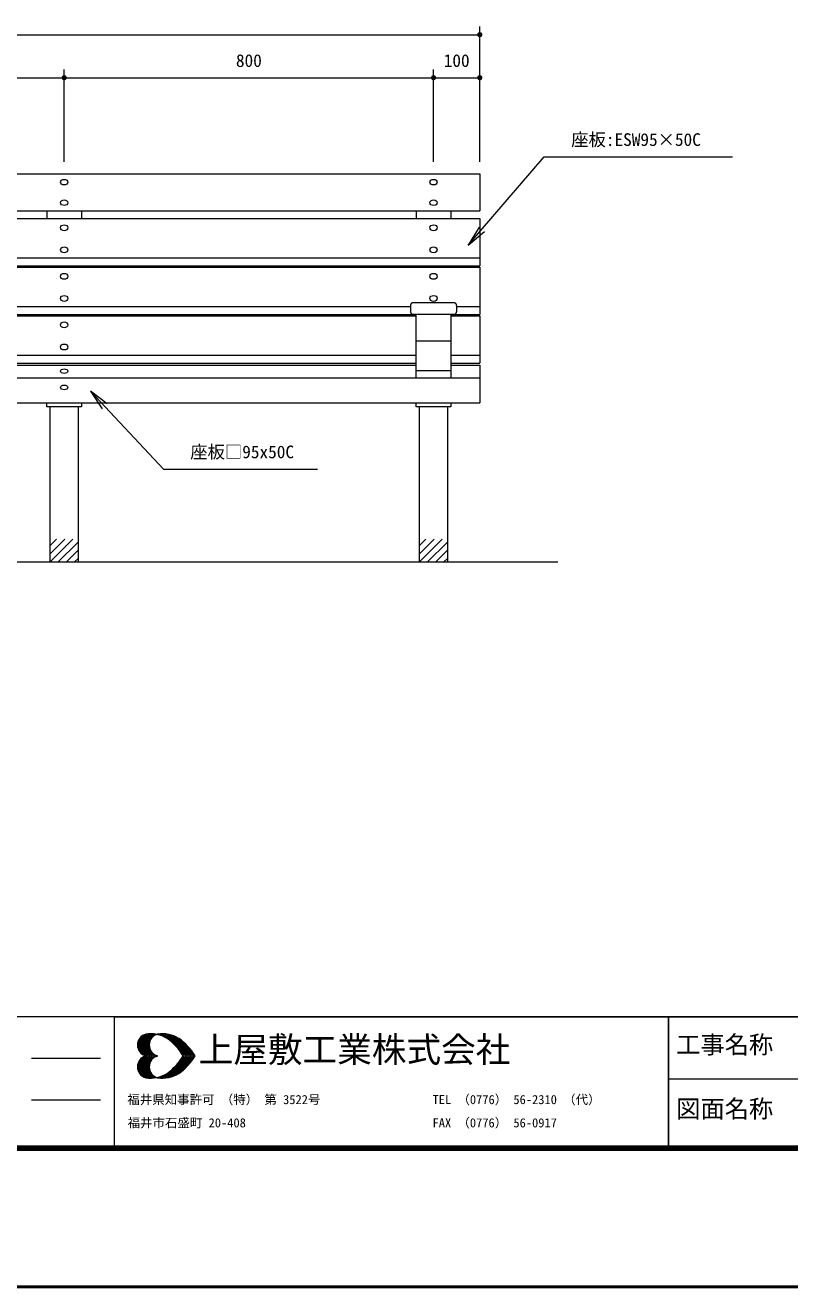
# Model space of a CAD drawing. Units: millimetres at full size, sheet at 1:15. Extents: x 0 to 6300, y 0 to 4455.
# Drawn here: x 2041 to 3697, y 0 to 2732 of the extents above; entities that cross this region are included whole.
import ezdxf
from ezdxf.enums import TextEntityAlignment as Align

# ---------------------------------------------------------------- set-up
doc = ezdxf.new("R2010")
doc.units = ezdxf.units.MM
doc.header["$LTSCALE"] = 15
for name, color, linetype, lineweight in [('D-STR', 1, 'Continuous', 13), ('D-STR-DIM', 7, 'Continuous', 13), ('D-STR-HTXT', 7, 'Continuous', 13), ('D-TTL', 7, 'Continuous', 13)]:
    doc.layers.add(name, color=color, linetype=linetype, lineweight=lineweight)
doc.styles.add('ＭＳ ゴシック', font='')
doc.styles.get('ＭＳ ゴシック').set_extended_font_data('MS Gothic')

# ---------------------------------------------------------------- blocks, each defined once
blk = doc.blocks.new('filled_dot')
at = {"color": 0, "linetype": 'Continuous', "lineweight": -2, "const_width": 1.25}
blk.add_lwpolyline([(-0.625, 0, 1), (0.625, 0, 1)], format="xyb", close=True, dxfattribs=at)
blk = doc.blocks.new('open_arrow')
at = {"color": 0, "linetype": 'Continuous', "lineweight": -2}
blk.add_lwpolyline([(7.5, 1.25), (0, 0), (7.5, -1.25)], dxfattribs=at)

msp = doc.modelspace()

# ---------------------------------------------------------------- linework, layer by layer
at = {"layer": 'D-STR'}
for p, q in [((1225.48, 2410.2), (3025.48, 2410.2)), ((3025.48, 2410.2), (3025.48, 2330.25)), ((1225.48, 2330.25), (3025.48, 2330.25)), ((2087.98, 2330.25), (2087.98, 2313.6)), ((2162.98, 2330.25), (2162.98, 2313.6)), ((2887.98, 2330.25), (2887.98, 2313.6)), ((2962.98, 2330.25), (2962.98, 2313.6)), ((1225.48, 2313.6), (3025.48, 2313.6)), ((3025.48, 2313.6), (3025.48, 2211.11)), ((1225.48, 2228.22), (3025.48, 2228.22)), ((1225.48, 2211.11), (3025.48, 2211.11)), ((1225.48, 2208.4), (3025.48, 2208.4)), ((2087.98, 2211.11), (2087.98, 2208.4)), ((2162.98, 2211.11), (2162.98, 2208.4)), ((2887.98, 2211.11), (2887.98, 2208.4)), ((2962.98, 2211.11), (2962.98, 2208.4)), ((3025.48, 2208.4), (3025.48, 2105.92)), ((1362.98, 2105.92), (2887.98, 2105.92)), ((1375.48, 2123.03), (2875.48, 2123.03)), ((2887.98, 1968.6), (2887.98, 2106.25)), ((2962.98, 2106.25), (2962.98, 1968.6)), ((2962.98, 2105.92), (3025.48, 2105.92)), ((2975.48, 2123.03), (3025.48, 2123.03)), ((1362.98, 2103.21), (2887.98, 2103.21)), ((2962.98, 2103.21), (3025.48, 2103.21)), ((3025.48, 2103.21), (3025.48, 2000.48)), ((2887.98, 2049.12), (2962.98, 2049.12)), ((1362.98, 2017.84), (2887.98, 2017.84)), ((1362.98, 2000.48), (2887.98, 2000.48)), ((1362.98, 1995.96), (2887.98, 1995.96)), ((2962.98, 2017.84), (3025.48, 2017.84)), ((2962.98, 2000.48), (3025.48, 2000.48)), ((2962.98, 1995.96), (3025.48, 1995.96)), ((3025.48, 1995.96), (3025.48, 1914.31)), ((1225.48, 1968.6), (3025.48, 1968.6)), ((2887.98, 1984.45), (2962.98, 1984.45)), ((1225.48, 1914.31), (3025.48, 1914.31)), ((2095.23, 1569.06), (2095.23, 1905.01)), ((2155.73, 1905.01), (2155.73, 1569.06)), ((2895.23, 1569.06), (2895.23, 1905.01)), ((2955.73, 1905.01), (2955.73, 1569.06)), ((2095.23, 1605.38), (2108.91, 1619.06)), ((2095.23, 1587.7), (2126.58, 1619.06)), ((2095.23, 1570.02), (2144.26, 1619.06)), ((2111.94, 1569.06), (2155.73, 1612.85)), ((2895.23, 1605.38), (2908.91, 1619.06)), ((2895.23, 1587.7), (2926.58, 1619.06)), ((2895.23, 1570.02), (2944.26, 1619.06)), ((2911.94, 1569.06), (2955.73, 1612.85)), ((2129.62, 1569.06), (2155.73, 1595.17)), ((2929.62, 1569.06), (2955.73, 1595.17)), ((3194.41, 1569.06), (1355.73, 1569.06)), ((2147.3, 1569.06), (2155.73, 1577.49)), ((2947.3, 1569.06), (2955.73, 1577.49))]:
    msp.add_line(p, q, dxfattribs=at)
for points in [[(2881.48, 2106.25), (2969.48, 2106.25), (2969.63, 2106.25), (2969.78, 2106.25), (2969.93, 2106.26), (2970.08, 2106.28), (2970.22, 2106.29), (2970.37, 2106.31), (2970.52, 2106.34), (2970.67, 2106.37), (2970.81, 2106.4), (2970.96, 2106.43), (2971.1, 2106.47), (2971.25, 2106.51), (2971.39, 2106.56), (2971.53, 2106.61), (2971.67, 2106.66), (2971.81, 2106.72), (2971.95, 2106.78), (2972.08, 2106.84), (2972.22, 2106.91), (2972.35, 2106.98), (2972.48, 2107.05), (2972.61, 2107.13), (2972.73, 2107.21), (2972.86, 2107.29), (2972.98, 2107.38), (2973.1, 2107.46), (2973.22, 2107.56), (2973.34, 2107.65), (2973.45, 2107.75), (2973.56, 2107.85), (2973.67, 2107.95), (2973.77, 2108.06), (2973.88, 2108.17), (2973.98, 2108.28), (2974.08, 2108.39), (2974.17, 2108.51), (2974.26, 2108.62), (2974.35, 2108.74), (2974.44, 2108.87), (2974.52, 2108.99), (2974.6, 2109.12), (2974.68, 2109.25), (2974.75, 2109.38), (2974.82, 2109.51), (2974.88, 2109.64), (2974.95, 2109.78), (2975.01, 2109.92), (2975.06, 2110.06), (2975.12, 2110.2), (2975.17, 2110.34), (2975.21, 2110.48), (2975.25, 2110.62), (2975.29, 2110.77), (2975.33, 2110.91), (2975.36, 2111.06), (2975.39, 2111.21), (2975.41, 2111.35), (2975.43, 2111.5), (2975.45, 2111.65), (2975.46, 2111.8), (2975.47, 2111.95), (2975.48, 2112.1), (2975.48, 2112.25), (2975.48, 2125.25), (2975.48, 2125.4), (2975.47, 2125.55), (2975.46, 2125.7), (2975.45, 2125.84), (2975.43, 2125.99), (2975.41, 2126.14), (2975.39, 2126.29), (2975.36, 2126.44), (2975.33, 2126.58), (2975.29, 2126.73), (2975.25, 2126.87), (2975.21, 2127.02), (2975.17, 2127.16), (2975.12, 2127.3), (2975.06, 2127.44), (2975.01, 2127.58), (2974.95, 2127.72), (2974.88, 2127.85), (2974.82, 2127.98), (2974.75, 2128.12), (2974.68, 2128.25), (2974.6, 2128.38), (2974.52, 2128.5), (2974.44, 2128.63), (2974.35, 2128.75), (2974.26, 2128.87), (2974.17, 2128.99), (2974.08, 2129.1), (2973.98, 2129.22), (2973.88, 2129.33), (2973.77, 2129.44), (2973.67, 2129.54), (2973.56, 2129.65), (2973.45, 2129.75), (2973.34, 2129.84), (2973.22, 2129.94), (2973.1, 2130.03), (2972.98, 2130.12), (2972.86, 2130.2), (2972.73, 2130.29), (2972.61, 2130.37), (2972.48, 2130.44), (2972.35, 2130.52), (2972.22, 2130.59), (2972.08, 2130.65), (2971.95, 2130.72), (2971.81, 2130.78), (2971.67, 2130.83), (2971.53, 2130.89), (2971.39, 2130.94), (2971.25, 2130.98), (2971.1, 2131.02), (2970.96, 2131.06), (2970.81, 2131.1), (2970.67, 2131.13), (2970.52, 2131.16), (2970.37, 2131.18), (2970.22, 2131.2), (2970.08, 2131.22), (2969.93, 2131.23), (2969.78, 2131.24), (2969.63, 2131.25), (2969.48, 2131.25), (2881.48, 2131.25), (2881.33, 2131.25), (2881.18, 2131.24), (2881.03, 2131.23), (2880.88, 2131.22), (2880.73, 2131.2), (2880.58, 2131.18), (2880.44, 2131.16), (2880.29, 2131.13), (2880.14, 2131.1), (2880, 2131.06), (2879.85, 2131.02), (2879.71, 2130.98), (2879.57, 2130.94), (2879.43, 2130.89), (2879.29, 2130.83), (2879.15, 2130.78), (2879.01, 2130.72), (2878.88, 2130.65), (2878.74, 2130.59), (2878.61, 2130.52), (2878.48, 2130.44), (2878.35, 2130.37), (2878.22, 2130.29), (2878.1, 2130.2), (2877.98, 2130.12), (2877.86, 2130.03), (2877.74, 2129.94), (2877.62, 2129.84), (2877.51, 2129.75), (2877.4, 2129.65), (2877.29, 2129.54), (2877.18, 2129.44), (2877.08, 2129.33), (2876.98, 2129.22), (2876.88, 2129.1), (2876.79, 2128.99), (2876.7, 2128.87), (2876.61, 2128.75), (2876.52, 2128.63), (2876.44, 2128.5), (2876.36, 2128.38), (2876.28, 2128.25), (2876.21, 2128.12), (2876.14, 2127.98), (2876.07, 2127.85), (2876.01, 2127.72), (2875.95, 2127.58), (2875.89, 2127.44), (2875.84, 2127.3), (2875.79, 2127.16), (2875.75, 2127.02), (2875.7, 2126.87), (2875.66, 2126.73), (2875.63, 2126.58), (2875.6, 2126.44), (2875.57, 2126.29), (2875.55, 2126.14), (2875.53, 2125.99), (2875.51, 2125.84), (2875.5, 2125.7), (2875.49, 2125.55), (2875.48, 2125.4), (2875.48, 2125.25), (2875.48, 2112.25), (2875.48, 2112.1), (2875.49, 2111.95), (2875.5, 2111.8), (2875.51, 2111.65), (2875.53, 2111.5), (2875.55, 2111.35), (2875.57, 2111.21), (2875.6, 2111.06), (2875.63, 2110.91), (2875.66, 2110.77), (2875.7, 2110.62), (2875.75, 2110.48), (2875.79, 2110.34), (2875.84, 2110.2), (2875.89, 2110.06), (2875.95, 2109.92), (2876.01, 2109.78), (2876.07, 2109.64), (2876.14, 2109.51), (2876.21, 2109.38), (2876.28, 2109.25), (2876.36, 2109.12), (2876.44, 2108.99), (2876.52, 2108.87), (2876.61, 2108.74), (2876.7, 2108.62), (2876.79, 2108.51), (2876.88, 2108.39), (2876.98, 2108.28), (2877.08, 2108.17), (2877.18, 2108.06), (2877.29, 2107.95), (2877.4, 2107.85), (2877.51, 2107.75), (2877.62, 2107.65), (2877.74, 2107.56), (2877.86, 2107.46), (2877.98, 2107.38), (2878.1, 2107.29), (2878.22, 2107.21), (2878.35, 2107.13), (2878.48, 2107.05), (2878.61, 2106.98), (2878.74, 2106.91), (2878.88, 2106.84), (2879.01, 2106.78), (2879.15, 2106.72), (2879.29, 2106.66), (2879.43, 2106.61), (2879.57, 2106.56), (2879.71, 2106.51), (2879.85, 2106.47), (2880, 2106.43), (2880.14, 2106.4), (2880.29, 2106.37), (2880.44, 2106.34), (2880.58, 2106.31), (2880.73, 2106.29), (2880.88, 2106.28), (2881.03, 2106.26), (2881.18, 2106.25), (2881.33, 2106.25)], [(2087.98, 1914.31), (2162.98, 1914.31), (2162.98, 1905.54), (2087.98, 1905.54)], [(2887.98, 1914.31), (2962.98, 1914.31), (2962.98, 1905.54), (2887.98, 1905.54)]]:
    msp.add_lwpolyline(points, close=True, dxfattribs=at)
for centre, ratio in [((2125.48, 2392.47), 0.755154), ((2925.48, 2392.47), 0.755154), ((2125.48, 2347.92), 0.755153), ((2925.48, 2347.92), 0.755153), ((2125.48, 2293.73), 0.797093), ((2925.48, 2293.73), 0.797093), ((2125.48, 2245.92), 0.797093), ((2925.48, 2245.92), 0.797093), ((2125.48, 2188.54), 0.797084), ((2925.48, 2188.54), 0.797084), ((2125.48, 2140.72), 0.797097), ((2925.48, 2140.72), 0.797097), ((2125.48, 2083.35), 0.797084), ((2125.48, 2035.53), 0.797097), ((2125.48, 1983.02), 0.62005), ((2125.48, 1947.87), 0.620061)]:
    msp.add_ellipse(centre, major_axis=(8, 0), ratio=ratio, dxfattribs=at)
at = {"layer": 'D-STR-DIM'}
for p, q in [((1225.48, 2711.91), (3025.48, 2711.91)), ((3025.48, 2436.27), (3025.48, 2729.91)), ((2125.48, 2436.27), (2125.48, 2636.67)), ((2125.48, 2436.27), (2125.48, 2636.67)), ((2925.48, 2436.27), (2925.48, 2636.67)), ((2925.48, 2436.27), (2925.48, 2636.67)), ((3025.48, 2436.27), (3025.48, 2636.67)), ((1325.48, 2618.67), (2125.48, 2618.67)), ((2125.48, 2618.67), (2925.48, 2618.67)), ((2925.48, 2618.67), (3025.48, 2618.67))]:
    msp.add_line(p, q, dxfattribs=at)
at = {"layer": 'D-STR-HTXT'}
for points in [[(3000.71, 2256.23), (3165.25, 2447.54), (3210.25, 2447.54), (3572.49, 2447.54)], [(2182.5, 1939.81), (2340.25, 1771.12), (2385.25, 1771.12), (2674.4, 1771.12)]]:
    msp.add_lwpolyline(points, dxfattribs=at)
at = {"layer": 'D-TTL'}
for p, q in [((2284.05, 523.76), (2308.11, 547.82)), ((2284.36, 520.32), (2311.86, 547.82)), ((2284.36, 527.51), (2304.36, 547.5)), ((2284.98, 517.51), (2315.3, 547.82)), ((2285.61, 514.69), (2318.42, 547.5)), ((2286.86, 512.51), (2321.86, 547.19)), ((2300.3, 546.57), (2312.17, 534.69)), ((2303.11, 547.5), (2313.42, 536.88)), ((2306.23, 547.82), (2314.98, 538.75)), ((2309.67, 547.82), (2316.55, 540.94)), ((2313.11, 547.82), (2318.42, 542.5)), ((2316.86, 547.82), (2320.61, 544.07)), ((2320.61, 547.5), (2322.8, 545.32)), ((2323.73, 545.63), (2324.67, 546.88)), ((2324.98, 546.57), (2325.29, 546.57)), ((2327.48, 546.25), (2329.04, 547.5)), ((2327.79, 547.5), (2329.36, 545.63)), ((2330.29, 545.32), (2332.79, 547.82)), ((2331.23, 547.5), (2334.67, 544.07)), ((2333.11, 544.69), (2336.54, 547.82)), ((2334.67, 547.5), (2339.98, 542.19)), ((2335.92, 543.75), (2339.98, 547.82)), ((2338.11, 547.82), (2347.17, 538.44)), ((2338.42, 542.82), (2343.42, 547.82)), ((2340.92, 541.57), (2346.54, 547.19)), ((2341.54, 547.5), (2389.36, 500.01)), ((2343.11, 540.32), (2349.36, 546.88)), ((2345.29, 547.5), (2392.79, 500.01)), ((2349.36, 546.88), (2396.23, 500.01)), ((2284.05, 524.07), (2308.11, 500.01)), ((2284.36, 527.19), (2311.86, 500.01)), ((2284.36, 520.01), (2304.67, 500.01)), ((2284.98, 530.01), (2315.3, 500.01)), ((2285.92, 532.51), (2299.36, 546.25)), ((2285.92, 532.82), (2318.73, 500.01)), ((2287.17, 535.01), (2322.17, 500.01)), ((2288.11, 537.51), (2311.55, 514.38)), ((2288.11, 510.01), (2312.17, 534.07)), ((2289.67, 508.13), (2310.3, 528.76)), ((2289.98, 539.38), (2309.98, 519.38)), ((2291.23, 506.26), (2309.67, 524.69)), ((2291.55, 541.25), (2309.67, 523.13)), ((2293.11, 504.69), (2309.67, 521.26)), ((2293.42, 542.82), (2309.67, 526.57)), ((2295.61, 544.07), (2310.3, 529.38)), ((2297.8, 545.63), (2311.23, 532.19)), ((2345.61, 539.38), (2352.48, 546.25)), ((2347.79, 537.82), (2355.29, 545.63)), ((2349.67, 536.57), (2358.11, 544.69)), ((2351.86, 535.01), (2360.92, 544.07)), ((2353.73, 546.25), (2399.98, 500.01)), ((2353.73, 533.44), (2363.42, 542.82)), ((2355.92, 531.88), (2365.92, 541.88)), ((2357.79, 530.32), (2368.11, 540.94)), ((2358.73, 544.69), (2403.42, 500.01)), ((2359.67, 528.76), (2370.61, 539.69)), ((2361.23, 526.88), (2372.79, 538.44)), ((2363.11, 525.32), (2374.98, 536.88)), ((2364.04, 542.82), (2406.86, 500.01)), ((2364.98, 523.44), (2376.86, 535.63)), ((2366.54, 521.57), (2379.04, 534.07)), ((2368.42, 519.69), (2380.92, 532.19)), ((2369.98, 517.82), (2382.79, 530.63)), ((2370.92, 539.38), (2405.29, 505.32)), ((2371.54, 515.94), (2384.67, 529.07)), ((2373.11, 514.07), (2386.54, 527.51)), ((2374.67, 512.19), (2388.42, 525.63)), ((2376.23, 510.01), (2390.29, 523.76)), ((2377.79, 508.13), (2391.86, 522.19)), ((2379.04, 505.94), (2393.42, 520.32)), ((2385.29, 528.76), (2393.73, 520.01)), ((2054.42, 495), (2204.42, 495)), ((2284.05, 475.63), (2308.11, 499.69)), ((2284.36, 472.51), (2311.86, 499.69)), ((2284.36, 479.69), (2304.67, 499.69)), ((2284.98, 469.69), (2315.3, 499.69)), ((2285.61, 515.63), (2300.3, 500.63)), ((2285.61, 484.07), (2300.3, 499.07)), ((2285.92, 466.88), (2318.73, 499.69)), ((2287.17, 464.69), (2322.17, 499.69)), ((2291.23, 493.44), (2309.67, 475.01)), ((2293.11, 495.01), (2309.67, 478.44)), ((2295.3, 503.13), (2310.61, 518.44)), ((2295.3, 496.57), (2310.61, 481.26)), ((2297.48, 501.88), (2311.23, 515.63)), ((2297.48, 497.82), (2311.23, 484.07)), ((2299.98, 500.63), (2312.17, 513.13)), ((2299.98, 499.07), (2312.17, 486.57)), ((2302.48, 500.01), (2313.42, 510.63)), ((2302.48, 499.69), (2313.42, 489.07)), ((2306.23, 500.01), (2314.98, 508.76)), ((2306.23, 499.69), (2314.98, 490.94)), ((2309.67, 500.01), (2316.55, 506.88)), ((2309.67, 499.69), (2316.55, 492.82)), ((2313.11, 500.01), (2318.11, 505.01)), ((2313.11, 499.69), (2318.11, 494.69)), ((2316.55, 500.01), (2320.3, 503.44)), ((2316.55, 499.69), (2320.3, 496.26)), ((2320.3, 500.01), (2322.48, 502.19)), ((2320.3, 499.69), (2322.48, 497.51)), ((2323.73, 500.01), (2324.98, 500.94)), ((2323.73, 499.69), (2324.98, 498.76)), ((2324.67, 500.94), (2325.92, 500.01)), ((2324.67, 498.76), (2325.92, 499.69)), ((2327.17, 500.01), (2327.48, 500.01)), ((2327.17, 499.69), (2327.48, 499.69)), ((2341.54, 452.19), (2389.36, 499.69)), ((2345.29, 452.19), (2392.79, 499.69)), ((2349.36, 452.82), (2396.23, 499.69)), ((2353.73, 453.44), (2399.98, 499.69)), ((2358.73, 455.01), (2403.42, 499.69)), ((2364.04, 456.88), (2406.86, 499.69)), ((2370.92, 460.32), (2405.29, 494.38)), ((2377.79, 507.82), (2385.61, 500.01)), ((2377.79, 491.88), (2385.61, 499.69)), ((2379.04, 493.76), (2393.42, 479.38)), ((2380.61, 503.76), (2395.29, 518.44)), ((2380.61, 495.94), (2395.29, 481.26)), ((2381.86, 501.57), (2396.86, 516.57)), ((2381.86, 498.13), (2396.86, 483.13)), ((2383.73, 500.01), (2398.42, 514.69)), ((2383.73, 499.69), (2398.42, 485.01)), ((2387.17, 500.01), (2399.98, 512.51)), ((2387.17, 499.69), (2399.98, 487.19)), ((2390.92, 500.01), (2401.54, 510.63)), ((2390.92, 499.69), (2401.54, 489.07)), ((2394.36, 500.01), (2403.11, 508.44)), ((2394.36, 499.69), (2403.11, 491.26)), ((2397.79, 500.01), (2404.36, 506.57)), ((2397.79, 499.69), (2404.36, 493.13)), ((2401.23, 500.01), (2405.92, 504.38)), ((2401.23, 499.69), (2405.92, 495.32)), ((2404.98, 500.01), (2407.17, 502.19)), ((2404.98, 499.69), (2407.17, 497.51)), ((2408.42, 500.01), (2408.73, 500.01)), ((2408.42, 499.69), (2408.73, 499.69)), ((2284.05, 475.94), (2308.11, 451.88)), ((2284.36, 479.38), (2311.86, 451.88)), ((2284.36, 472.19), (2304.36, 452.19)), ((2284.98, 482.19), (2315.3, 451.88)), ((2285.61, 485.01), (2318.42, 452.19)), ((2285.92, 467.19), (2299.36, 453.44)), ((2286.86, 487.19), (2321.86, 452.51)), ((2288.11, 489.69), (2312.17, 465.63)), ((2288.11, 462.19), (2311.55, 485.32)), ((2289.67, 491.57), (2310.3, 470.94)), ((2289.98, 460.32), (2309.98, 480.32)), ((2291.55, 458.44), (2309.67, 476.57)), ((2293.42, 456.88), (2309.67, 473.13)), ((2295.61, 455.63), (2310.3, 470.32)), ((2297.8, 454.07), (2311.23, 467.51)), ((2300.3, 453.13), (2312.17, 465.01)), ((2351.86, 464.69), (2360.92, 455.63)), ((2353.73, 466.26), (2363.42, 456.88)), ((2355.92, 467.82), (2365.92, 457.82)), ((2357.79, 469.38), (2368.11, 458.76)), ((2359.67, 470.94), (2370.61, 460.01)), ((2361.23, 472.82), (2372.79, 461.26)), ((2363.11, 474.38), (2374.98, 462.82)), ((2364.98, 476.26), (2376.86, 464.07)), ((2366.54, 478.13), (2379.04, 465.63)), ((2368.42, 480.01), (2380.92, 467.51)), ((2369.98, 481.88), (2382.79, 469.07)), ((2371.54, 483.76), (2384.67, 470.63)), ((2373.11, 485.63), (2386.54, 472.19)), ((2374.67, 487.51), (2388.42, 474.07)), ((2376.23, 489.69), (2390.29, 475.94)), ((2377.79, 491.57), (2391.86, 477.51)), ((2385.29, 470.94), (2393.73, 479.69)), ((2303.11, 452.19), (2313.42, 462.82)), ((2306.23, 451.88), (2314.98, 460.94)), ((2309.67, 451.88), (2316.55, 458.76)), ((2313.11, 451.88), (2318.42, 457.19)), ((2316.86, 451.88), (2320.61, 455.63)), ((2320.61, 452.19), (2322.8, 454.38)), ((2323.73, 454.07), (2324.67, 452.82)), ((2324.98, 453.13), (2325.29, 453.13)), ((2327.48, 453.44), (2329.04, 452.19)), ((2327.79, 452.19), (2329.36, 454.07)), ((2330.29, 454.38), (2332.79, 451.88)), ((2331.23, 452.19), (2334.67, 455.63)), ((2333.11, 455.01), (2336.54, 451.88)), ((2334.67, 452.19), (2339.98, 457.51)), ((2335.92, 455.94), (2339.98, 451.88)), ((2338.11, 451.88), (2347.17, 461.26)), ((2338.42, 456.88), (2343.42, 451.88)), ((2340.92, 458.13), (2346.54, 452.51)), ((2343.11, 459.38), (2349.36, 452.82)), ((2345.61, 460.32), (2352.48, 453.44)), ((2347.79, 461.88), (2355.29, 454.07)), ((2349.67, 463.13), (2358.11, 455.01)), ((4709.42, 450), (3434.42, 450)), ((2054.42, 405), (2204.42, 405))]:
    msp.add_line(p, q, dxfattribs=at)
at = {"layer": 'D-TTL', "color": 2, "lineweight": 140}
msp.add_line((300, 300), (6000, 300), dxfattribs=at)
at = {"layer": 'D-TTL', "color": 2, "lineweight": 50}
msp.add_lwpolyline([(0, 0), (6300, 0), (6300, 4455), (0, 4455)], close=True, dxfattribs=at)
at = {"layer": 'D-TTL', "color": 2}
msp.add_lwpolyline([(300, 300), (6000, 300), (6000, 585), (300, 585)], close=True, dxfattribs=at)
at = {"layer": 'D-TTL'}
for points in [[(2234.42, 585), (3434.42, 585), (3434.42, 300), (2234.42, 300)], [(3434.42, 585), (4709.42, 585), (4709.42, 300), (3434.42, 300)]]:
    msp.add_lwpolyline(points, close=True, dxfattribs=at)
for centre, radius, start, end in [((2308.66, 523.69), 24.59, 105.2024, 254.7976), ((2311.78, 477.59), 70.48, 58.71735, 97.79751), ((2334.34, 523.69), 24.59, 105.2024, 254.7976), ((2337.45, 477.59), 70.48, 58.71735, 97.79751), ((2275.5, 436.05), 125.18, 30.69974, 54.3922), ((2301.17, 436.05), 125.18, 30.69974, 54.3922), ((2308.66, 476.23), 24.59, 105.2024, 254.7976), ((2334.34, 476.23), 24.59, 105.2024, 254.7976), ((2275.5, 563.87), 125.18, 305.6078, 329.30026), ((2301.17, 563.87), 125.18, 305.6078, 329.30026), ((2311.78, 522.33), 70.48, 262.20249, 301.28265), ((2337.45, 522.33), 70.48, 262.20249, 301.28265)]:
    msp.add_arc(centre, radius, start, end, dxfattribs=at)

# ---------------------------------------------------------------- block references
at = {"layer": 'D-STR-DIM', "xscale": 4.5, "yscale": 4.5, "rotation": 180}
for p in [(3025.48, 2711.91), (2125.48, 2618.67), (2925.48, 2618.67), (3025.48, 2618.67)]:
    msp.add_blockref('filled_dot', p, dxfattribs=at)
at = {"layer": 'D-STR-DIM', "xscale": 4.5, "yscale": 4.5}
for p in [(2125.48, 2618.67), (2925.48, 2618.67)]:
    msp.add_blockref('filled_dot', p, dxfattribs=at)
at = {"layer": 'D-STR-HTXT', "xscale": 6, "yscale": 6}
for p, rotation in [((3000.71, 2256.23), 49.3), ((2182.5, 1939.81), 313.1)]:
    msp.add_blockref('open_arrow', p, dxfattribs=dict(at, rotation=rotation))

# ---------------------------------------------------------------- texts
at = {"layer": 'D-STR-DIM', "style": 'ＭＳ ゴシック'}
for s, p in [('800', (2525.48, 2669.48)), ('100', (2975.48, 2669.48))]:
    msp.add_text(s, height=27.49, dxfattribs=at).set_placement(p, align=Align.TOP_CENTER)
at = {"layer": 'D-STR-HTXT', "style": 'ＭＳ ゴシック'}
for s, p in [('座板:ESW95×50C', (3223.56, 2498.35)), ('座板□95x50C', (2398.56, 1821.94))]:
    msp.add_text(s, height=27.49, dxfattribs=at).set_placement(p, align=Align.TOP_LEFT)
at = {"layer": 'D-TTL', "style": 'ＭＳ ゴシック'}
for s, height, p in [('上屋敷工業株式会社', 54.99, (2416.7, 469.78)), ('工事名称', 38.49, (3450.94, 493.62)), ('福井県知事許可 （特） 第 3522号', 19.79, (2262.22, 389.65)), ('TEL （0776） 56-2310 （代）', 19.79, (2923.2, 389.65)), ('図面名称', 38.49, (3450.94, 354.72)), ('福井市石盛町 20-408', 19.79, (2262.77, 339.28)), ('FAX （0776） 56-0917', 19.79, (2923.2, 339.28))]:
    msp.add_text(s, height=height, dxfattribs=at).set_placement(p, align=Align.BOTTOM_LEFT)

doc.saveas('drawing.dxf')
